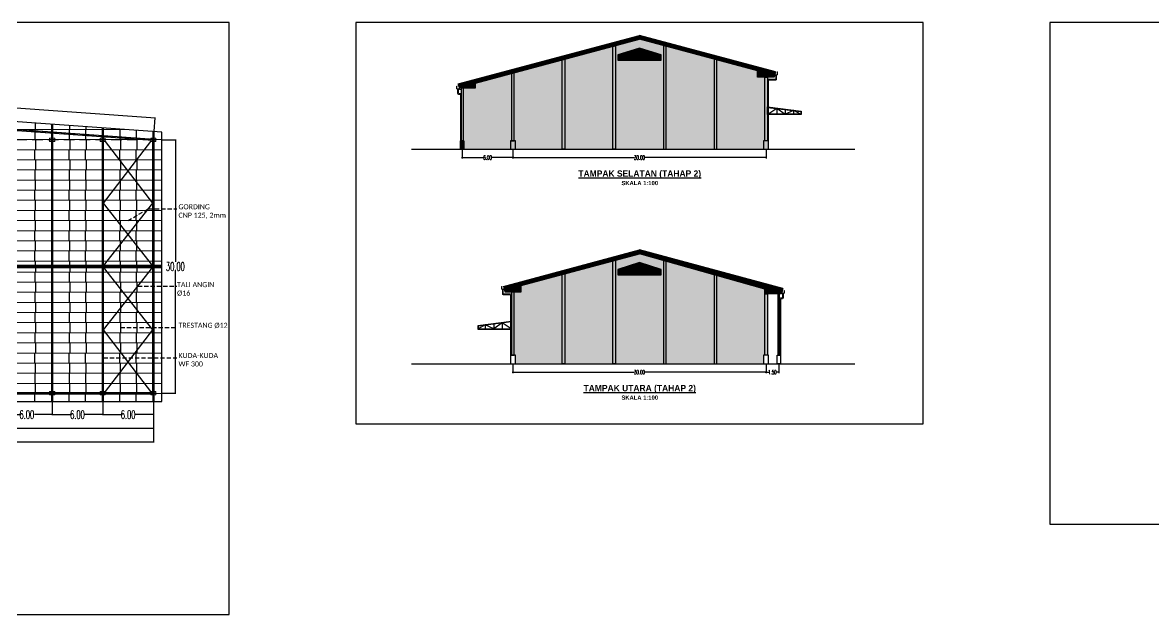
# Model space of a CAD drawing. Header units: millimetres. Extents: x 2175 to 3376, y 1504 to 1740.
# Drawn here: x 2744.5 to 2878.5, y 1505.2 to 1575.3 of the extents above; entities that cross this region are included whole.
import ezdxf

# ---------------------------------------------------------------- set-up
doc = ezdxf.new("R2010")
doc.units = ezdxf.units.MM
doc.linetypes.add('HIDDEN', pattern=[0.375, 0.25, -0.125])
for name, color, linetype in [('Atap', 3, 'Continuous'), ('dinding baru', 142, 'Continuous'), ('GR', 7, 'Continuous'), ('HELP', 251, 'Continuous'), ('KOP TEKS', 1, 'Continuous'), ('SUNGAI', 150, 'Continuous'), ('TEXT', 7, 'Continuous'), ('WF 150', 5, 'Continuous')]:
    doc.layers.add(name, color=color, linetype=linetype)
for name, color, linetype, lineweight in [('GRS-TIPIS', 253, 'Continuous', 9), ('HAT', 8, 'Continuous', 9), ('Pondasi', 6, 'Continuous', 9)]:
    doc.layers.add(name, color=color, linetype=linetype, lineweight=lineweight)
doc.styles.add('-DIM2', font='simplex.shx', dxfattribs={"width": 0.55})
doc.styles.get("Standard").update_dxf_attribs({"font": 'arial.ttf'})
doc.dimstyles.new('DENAH KANTOR', dxfattribs={"dimtxt": 1, "dimasz": 0.05, "dimexe": 0.05, "dimexo": 0.05, "dimgap": 0.05, "dimtad": 0, "dimtih": 1, "dimtoh": 1, "dimzin": 0, "dimdsep": 46, "dimtxsty": '-DIM2', "dimblk": 'ARCHTICK', "dimcen": 0.3, "dimdle": 0.05, "dimclrd": 1, "dimclre": 1, "dimclrt": 7, "dimadec": 0, "dimazin": 0, "dimtfac": 1, "dimtix": 1, "dimtofl": 0, "dimtmove": 0, "dimatfit": 3, "dimldrblk": 'ARCHTICK', "dimfxl": 1, "dimtolj": 1, "dimtzin": 0, "dimarcsym": 0})
doc.dimstyles.new('DIMENSI MUSHOLLAH', dxfattribs={"dimtxt": 0.5, "dimasz": 0.1, "dimexe": 0.1, "dimexo": 0.1, "dimgap": 0.05, "dimtad": 0, "dimtih": 1, "dimtoh": 1, "dimzin": 0, "dimdsep": 46, "dimtxsty": '-DIM2', "dimblk": 'ARCHTICK', "dimcen": 0.3, "dimdle": 0.1, "dimclrd": 1, "dimclre": 1, "dimclrt": 2, "dimadec": 0, "dimazin": 0, "dimtfac": 1, "dimtix": 1, "dimtofl": 0, "dimtmove": 0, "dimatfit": 3, "dimldrblk": 'ARCHTICK', "dimfxl": 1, "dimtolj": 1, "dimtzin": 0, "dimarcsym": 0})
pattern_1 = [(90, (-10542.00355, 4215.52205), (-0.09525, 6e-18), [])]

# ---------------------------------------------------------------- blocks, each defined once
blk = doc.blocks.new('WF300')
at = {"layer": 'Pondasi'}
for p, q in [((4219.41, -132.1), (4219.42, -132.1)), ((4219.42, -131.98), (4219.42, -132.1)), ((4219.42, -132.03), (4219.7, -132.03)), ((4219.42, -132.04), (4219.7, -132.04)), ((4219.56, -132.04), (4219.56, -132.03)), ((4219.7, -132.1), (4219.7, -131.98)), ((4219.7, -132.1), (4219.71, -132.1))]:
    blk.add_line(p, q, dxfattribs=at)
blk.add_lwpolyline([(4219.78, -132.19), (4219.78, -131.89), (4219.33, -131.89), (4219.33, -132.19)], close=True, dxfattribs=at)
for points in [[(4219.42, -131.98), (4219.41, -131.98), (4219.41, -132.1)], [(4219.71, -132.1), (4219.71, -131.98), (4219.7, -131.98)]]:
    blk.add_lwpolyline(points, dxfattribs=at)
blk = doc.blocks.new('_ArchTick')
at = {"color": 0, "linetype": 'ByBlock', "const_width": 0.15}
blk.add_lwpolyline([(-0.5, -0.5), (0.5, 0.5)], dxfattribs=at)
blk = doc.blocks.new('*D1007')
at = {"layer": 'Defpoints', "color": 0, "linetype": 'Continuous', "transparency": 16777216}
for p in [(2717.99, 1528.81), (2759.99, 1528.81), (2759.99, 1527.21)]:
    blk.add_point(p, dxfattribs=at)
at = {"layer": 'GR', "color": 1, "linetype": 'Continuous', "lineweight": -2, "transparency": 16777216}
for p, q in [((2717.99, 1528.76), (2717.99, 1527.16)), ((2759.99, 1528.76), (2759.99, 1527.16)), ((2717.94, 1527.21), (2737.84, 1527.21)), ((2760.04, 1527.21), (2740.14, 1527.21))]:
    blk.add_line(p, q, dxfattribs=at)
at = {"layer": 'GR', "color": 1, "linetype": 'Continuous', "lineweight": -2, "transparency": 16777216, "xscale": 0.05, "yscale": 0.05, "zscale": 0.05, "rotation": 180}
blk.add_blockref('_ArchTick', (2717.99, 1527.21), dxfattribs=at)
at = {"layer": 'GR', "color": 1, "linetype": 'Continuous', "lineweight": -2, "transparency": 16777216, "xscale": 0.05, "yscale": 0.05, "zscale": 0.05}
blk.add_blockref('_ArchTick', (2759.99, 1527.21), dxfattribs=at)
at = {"layer": 'GR', "color": 7, "linetype": 'Continuous', "transparency": 16777216, "insert": (2738.99, 1527.21), "char_height": 1, "attachment_point": 5, "style": '-DIM2'}
blk.add_mtext('\\A1;42.00', dxfattribs=at)
blk = doc.blocks.new('*D1008')
at = {"layer": 'Defpoints', "color": 0, "linetype": 'Continuous', "transparency": 16777216}
for p in [(2760.99, 1561.41), (2760.99, 1531.41), (2762.59, 1531.41)]:
    blk.add_point(p, dxfattribs=at)
at = {"layer": 'GR', "color": 1, "linetype": 'Continuous', "lineweight": -2, "transparency": 16777216}
for p, q in [((2761.04, 1561.41), (2762.64, 1561.41)), ((2762.59, 1561.46), (2762.59, 1546.96)), ((2762.59, 1531.36), (2762.59, 1545.86)), ((2761.04, 1531.41), (2762.64, 1531.41))]:
    blk.add_line(p, q, dxfattribs=at)
at = {"layer": 'GR', "color": 1, "linetype": 'Continuous', "lineweight": -2, "transparency": 16777216, "xscale": 0.05, "yscale": 0.05, "zscale": 0.05}
for p, rotation in [((2762.59, 1561.41), 90), ((2762.59, 1531.41), 270)]:
    blk.add_blockref('_ArchTick', p, dxfattribs=dict(at, rotation=rotation))
at = {"layer": 'GR', "color": 7, "linetype": 'Continuous', "transparency": 16777216, "insert": (2762.59, 1546.41), "char_height": 1, "attachment_point": 5, "style": '-DIM2'}
blk.add_mtext('\\A1;30.00', dxfattribs=at)
blk = doc.blocks.new('*D1009')
at = {"layer": 'Defpoints', "color": 0, "linetype": 'Continuous', "transparency": 16777216}
for p in [(2676.06, 1568.41), (2760.18, 1564), (2760.06, 1562.41)]:
    blk.add_point(p, dxfattribs=at)
at = {"layer": 'GR', "color": 1, "linetype": 'Continuous', "lineweight": -2, "transparency": 16777216}
for p, q in [((2676.07, 1568.46), (2676.18, 1570.05)), ((2676.13, 1570.01), (2717.15, 1567.08)), ((2760.23, 1564), (2719.21, 1566.93)), ((2760.07, 1562.46), (2760.18, 1564.05))]:
    blk.add_line(p, q, dxfattribs=at)
at = {"layer": 'GR', "color": 1, "linetype": 'Continuous', "lineweight": -2, "transparency": 16777216, "xscale": 0.05, "yscale": 0.05, "zscale": 0.05}
for p, rotation in [((2676.18, 1570), 175.914383220025), ((2760.18, 1564), 355.914383220025)]:
    blk.add_blockref('_ArchTick', p, dxfattribs=dict(at, rotation=rotation))
at = {"layer": 'GR', "color": 7, "linetype": 'Continuous', "transparency": 16777216, "insert": (2718.18, 1567), "char_height": 1, "attachment_point": 5, "style": '-DIM2'}
blk.add_mtext('\\A1;84.21', dxfattribs=at)
blk = doc.blocks.new('*D1010')
at = {"layer": 'Defpoints', "color": 0, "linetype": 'Continuous', "transparency": 16777216}
for p in [(2675.99, 1527.21), (2759.99, 1527.21), (2759.99, 1525.61)]:
    blk.add_point(p, dxfattribs=at)
at = {"layer": 'GR', "color": 1, "linetype": 'Continuous', "lineweight": -2, "transparency": 16777216}
for p, q in [((2675.99, 1527.16), (2675.99, 1525.56)), ((2759.99, 1527.16), (2759.99, 1525.56)), ((2675.94, 1525.61), (2716.84, 1525.61)), ((2760.04, 1525.61), (2719.14, 1525.61))]:
    blk.add_line(p, q, dxfattribs=at)
at = {"layer": 'GR', "color": 1, "linetype": 'Continuous', "lineweight": -2, "transparency": 16777216, "xscale": 0.05, "yscale": 0.05, "zscale": 0.05, "rotation": 180}
blk.add_blockref('_ArchTick', (2675.99, 1525.61), dxfattribs=at)
at = {"layer": 'GR', "color": 1, "linetype": 'Continuous', "lineweight": -2, "transparency": 16777216, "xscale": 0.05, "yscale": 0.05, "zscale": 0.05}
blk.add_blockref('_ArchTick', (2759.99, 1525.61), dxfattribs=at)
at = {"layer": 'GR', "color": 7, "linetype": 'Continuous', "transparency": 16777216, "insert": (2717.99, 1525.61), "char_height": 1, "attachment_point": 5, "style": '-DIM2'}
blk.add_mtext('\\A1;84.00', dxfattribs=at)
blk = doc.blocks.new('*D1019')
at = {"layer": 'Defpoints', "color": 0, "linetype": 'Continuous', "transparency": 16777216}
for p in [(2753.99, 1530.41), (2759.99, 1530.41), (2753.99, 1528.86)]:
    blk.add_point(p, dxfattribs=at)
at = {"layer": 'GR', "color": 1, "linetype": 'Continuous', "lineweight": -2, "transparency": 16777216}
for p, q in [((2753.99, 1530.36), (2753.99, 1528.81)), ((2759.99, 1530.36), (2759.99, 1528.81)), ((2753.94, 1528.86), (2756.11, 1528.86)), ((2760.04, 1528.86), (2757.88, 1528.86))]:
    blk.add_line(p, q, dxfattribs=at)
at = {"layer": 'GR', "color": 1, "linetype": 'Continuous', "lineweight": -2, "transparency": 16777216, "xscale": 0.05, "yscale": 0.05, "zscale": 0.05, "rotation": 180}
blk.add_blockref('_ArchTick', (2753.99, 1528.86), dxfattribs=at)
at = {"layer": 'GR', "color": 1, "linetype": 'Continuous', "lineweight": -2, "transparency": 16777216, "xscale": 0.05, "yscale": 0.05, "zscale": 0.05}
blk.add_blockref('_ArchTick', (2759.99, 1528.86), dxfattribs=at)
at = {"layer": 'GR', "color": 7, "linetype": 'Continuous', "transparency": 16777216, "insert": (2756.99, 1528.86), "char_height": 1, "attachment_point": 5, "style": '-DIM2'}
blk.add_mtext('\\A1;6.00', dxfattribs=at)
blk = doc.blocks.new('*D1020')
at = {"layer": 'Defpoints', "color": 0, "linetype": 'Continuous', "transparency": 16777216}
for p in [(2747.99, 1530.41), (2753.99, 1530.41), (2753.99, 1528.86)]:
    blk.add_point(p, dxfattribs=at)
at = {"layer": 'GR', "color": 1, "linetype": 'Continuous', "lineweight": -2, "transparency": 16777216}
for p, q in [((2747.99, 1530.36), (2747.99, 1528.81)), ((2753.99, 1530.36), (2753.99, 1528.81)), ((2747.94, 1528.86), (2750.11, 1528.86)), ((2754.04, 1528.86), (2751.88, 1528.86))]:
    blk.add_line(p, q, dxfattribs=at)
at = {"layer": 'GR', "color": 1, "linetype": 'Continuous', "lineweight": -2, "transparency": 16777216, "xscale": 0.05, "yscale": 0.05, "zscale": 0.05, "rotation": 180}
blk.add_blockref('_ArchTick', (2747.99, 1528.86), dxfattribs=at)
at = {"layer": 'GR', "color": 1, "linetype": 'Continuous', "lineweight": -2, "transparency": 16777216, "xscale": 0.05, "yscale": 0.05, "zscale": 0.05}
blk.add_blockref('_ArchTick', (2753.99, 1528.86), dxfattribs=at)
at = {"layer": 'GR', "color": 7, "linetype": 'Continuous', "transparency": 16777216, "insert": (2750.99, 1528.86), "char_height": 1, "attachment_point": 5, "style": '-DIM2'}
blk.add_mtext('\\A1;6.00', dxfattribs=at)
blk = doc.blocks.new('*D1022')
at = {"layer": 'Defpoints', "color": 0, "linetype": 'Continuous', "transparency": 16777216}
for p in [(2741.99, 1530.41), (2747.99, 1530.41), (2741.99, 1528.86)]:
    blk.add_point(p, dxfattribs=at)
at = {"layer": 'GR', "color": 1, "linetype": 'Continuous', "lineweight": -2, "transparency": 16777216}
for p, q in [((2741.99, 1530.36), (2741.99, 1528.81)), ((2747.99, 1530.36), (2747.99, 1528.81)), ((2741.94, 1528.86), (2744.11, 1528.86)), ((2748.04, 1528.86), (2745.88, 1528.86))]:
    blk.add_line(p, q, dxfattribs=at)
at = {"layer": 'GR', "color": 1, "linetype": 'Continuous', "lineweight": -2, "transparency": 16777216, "xscale": 0.05, "yscale": 0.05, "zscale": 0.05, "rotation": 180}
blk.add_blockref('_ArchTick', (2741.99, 1528.86), dxfattribs=at)
at = {"layer": 'GR', "color": 1, "linetype": 'Continuous', "lineweight": -2, "transparency": 16777216, "xscale": 0.05, "yscale": 0.05, "zscale": 0.05}
blk.add_blockref('_ArchTick', (2747.99, 1528.86), dxfattribs=at)
at = {"layer": 'GR', "color": 7, "linetype": 'Continuous', "transparency": 16777216, "insert": (2744.99, 1528.86), "char_height": 1, "attachment_point": 5, "style": '-DIM2'}
blk.add_mtext('\\A1;6.00', dxfattribs=at)
blk = doc.blocks.new('*D750')
at = {"layer": 'Defpoints', "color": 0, "transparency": 16777216}
for p in [(2802.58, 1560.32), (2832.58, 1560.32), (2832.58, 1559.32)]:
    blk.add_point(p, dxfattribs=at)
at = {"layer": 'dinding baru', "color": 1, "linetype": 'Continuous', "lineweight": -2, "transparency": 16777216}
for p, q in [((2802.58, 1560.22), (2802.58, 1559.22)), ((2832.58, 1560.22), (2832.58, 1559.22))]:
    blk.add_line(p, q, dxfattribs=at)
at = {"layer": 'dinding baru', "color": 1, "lineweight": -2, "transparency": 16777216}
for p, q in [((2802.48, 1559.32), (2816.98, 1559.32)), ((2832.68, 1559.32), (2818.18, 1559.32))]:
    blk.add_line(p, q, dxfattribs=at)
at = {"layer": 'dinding baru', "color": 1, "lineweight": -2, "transparency": 16777216, "xscale": 0.1, "yscale": 0.1, "zscale": 0.1, "rotation": 180}
blk.add_blockref('_ArchTick', (2802.58, 1559.32), dxfattribs=at)
at = {"layer": 'dinding baru', "color": 1, "lineweight": -2, "transparency": 16777216, "xscale": 0.1, "yscale": 0.1, "zscale": 0.1}
blk.add_blockref('_ArchTick', (2832.58, 1559.32), dxfattribs=at)
at = {"layer": 'dinding baru', "color": 2, "lineweight": 0, "transparency": 16777216, "insert": (2817.58, 1559.32), "char_height": 0.5, "attachment_point": 5, "style": '-DIM2'}
blk.add_mtext('\\A1;30.00', dxfattribs=at)
blk = doc.blocks.new('*D752')
at = {"layer": 'Defpoints', "color": 0, "transparency": 16777216}
for p in [(2796.58, 1560.32), (2802.58, 1560.32), (2796.58, 1559.32)]:
    blk.add_point(p, dxfattribs=at)
at = {"layer": 'dinding baru', "color": 1, "linetype": 'Continuous', "lineweight": -2, "transparency": 16777216}
for p, q in [((2796.58, 1560.22), (2796.58, 1559.22)), ((2802.58, 1560.22), (2802.58, 1559.22))]:
    blk.add_line(p, q, dxfattribs=at)
at = {"layer": 'dinding baru', "color": 1, "lineweight": -2, "transparency": 16777216}
for p, q in [((2796.48, 1559.32), (2799.11, 1559.32)), ((2802.68, 1559.32), (2800.05, 1559.32))]:
    blk.add_line(p, q, dxfattribs=at)
at = {"layer": 'dinding baru', "color": 1, "lineweight": -2, "transparency": 16777216, "xscale": 0.1, "yscale": 0.1, "zscale": 0.1, "rotation": 180}
blk.add_blockref('_ArchTick', (2796.58, 1559.32), dxfattribs=at)
at = {"layer": 'dinding baru', "color": 1, "lineweight": -2, "transparency": 16777216, "xscale": 0.1, "yscale": 0.1, "zscale": 0.1}
blk.add_blockref('_ArchTick', (2802.58, 1559.32), dxfattribs=at)
at = {"layer": 'dinding baru', "color": 2, "lineweight": 0, "transparency": 16777216, "insert": (2799.58, 1559.32), "char_height": 0.5, "attachment_point": 5, "style": '-DIM2'}
blk.add_mtext('\\A1;6.00', dxfattribs=at)
blk = doc.blocks.new('*D753')
at = {"layer": 'Defpoints', "color": 0, "transparency": 16777216}
for p in [(2802.58, 1534.89), (2832.58, 1534.89), (2802.58, 1533.89)]:
    blk.add_point(p, dxfattribs=at)
at = {"layer": 'dinding baru', "color": 1, "linetype": 'Continuous', "lineweight": -2, "transparency": 16777216}
for p, q in [((2802.58, 1534.79), (2802.58, 1533.79)), ((2832.58, 1534.79), (2832.58, 1533.79))]:
    blk.add_line(p, q, dxfattribs=at)
at = {"layer": 'dinding baru', "color": 1, "lineweight": -2, "transparency": 16777216}
for p, q in [((2802.48, 1533.89), (2816.98, 1533.89)), ((2832.68, 1533.89), (2818.18, 1533.89))]:
    blk.add_line(p, q, dxfattribs=at)
at = {"layer": 'dinding baru', "color": 1, "lineweight": -2, "transparency": 16777216, "xscale": 0.1, "yscale": 0.1, "zscale": 0.1, "rotation": 180}
blk.add_blockref('_ArchTick', (2802.58, 1533.89), dxfattribs=at)
at = {"layer": 'dinding baru', "color": 1, "lineweight": -2, "transparency": 16777216, "xscale": 0.1, "yscale": 0.1, "zscale": 0.1}
blk.add_blockref('_ArchTick', (2832.58, 1533.89), dxfattribs=at)
at = {"layer": 'dinding baru', "color": 2, "lineweight": 0, "transparency": 16777216, "insert": (2817.58, 1533.89), "char_height": 0.5, "attachment_point": 5, "style": '-DIM2'}
blk.add_mtext('\\A1;30.00', dxfattribs=at)
blk = doc.blocks.new('*D754')
at = {"layer": 'Defpoints', "color": 0, "transparency": 16777216}
for p in [(2832.58, 1534.89), (2834.08, 1534.89), (2834.08, 1533.89)]:
    blk.add_point(p, dxfattribs=at)
at = {"layer": 'dinding baru', "color": 1, "linetype": 'Continuous', "lineweight": -2, "transparency": 16777216}
for p, q in [((2832.58, 1534.79), (2832.58, 1533.79)), ((2834.08, 1534.79), (2834.08, 1533.79))]:
    blk.add_line(p, q, dxfattribs=at)
at = {"layer": 'dinding baru', "color": 1, "lineweight": -2, "transparency": 16777216}
for p, q in [((2832.48, 1533.89), (2832.89, 1533.89)), ((2834.18, 1533.89), (2833.77, 1533.89))]:
    blk.add_line(p, q, dxfattribs=at)
at = {"layer": 'dinding baru', "color": 1, "lineweight": -2, "transparency": 16777216, "xscale": 0.1, "yscale": 0.1, "zscale": 0.1, "rotation": 180}
blk.add_blockref('_ArchTick', (2832.58, 1533.89), dxfattribs=at)
at = {"layer": 'dinding baru', "color": 1, "lineweight": -2, "transparency": 16777216, "xscale": 0.1, "yscale": 0.1, "zscale": 0.1}
blk.add_blockref('_ArchTick', (2834.08, 1533.89), dxfattribs=at)
at = {"layer": 'dinding baru', "color": 2, "lineweight": 0, "transparency": 16777216, "insert": (2833.33, 1533.89), "char_height": 0.5, "attachment_point": 5, "style": '-DIM2'}
blk.add_mtext('\\A1;1.50', dxfattribs=at)

msp = doc.modelspace()

# ---------------------------------------------------------------- hatches: boundary and pattern name
at = {"layer": 'GR', "true_color": 0x008eb3}
h = msp.add_hatch(color=142, dxfattribs=at)
h.dxf.hatch_style = 1
h.paths.add_polyline_path([(2826.729, 1570.888), (2826.429, 1570.969), (2826.429, 1560.321), (2826.729, 1560.321)])
h.paths.add_polyline_path([(2820.729, 1572.496), (2820.429, 1572.576), (2820.429, 1560.321), (2820.729, 1560.321)])
h.paths.add_polyline_path([(2814.429, 1572.496), (2814.729, 1572.576), (2814.729, 1560.321), (2814.429, 1560.321)])
h.paths.add_polyline_path([(2808.429, 1570.888), (2808.729, 1570.969), (2808.729, 1560.321), (2808.429, 1560.321)])
h.paths.add_polyline_path([(2802.729, 1569.361), (2802.429, 1569.281), (2802.429, 1561.321), (2802.729, 1561.321)])
h.paths.add_polyline_path([(2832.429, 1568.839), (2832.729, 1568.839), (2832.729, 1561.321), (2832.429, 1561.321)])
at = {"layer": 'HELP', "true_color": 0x9096a4}
h = msp.add_hatch(dxfattribs=at)
h.set_pattern_fill('LINE', color=253, scale=0.03, angle=90)
h.set_pattern_definition(pattern_1)
h.paths.add_polyline_path([(2796.079, 1568.045), (2796.193, 1567.588), (2796.195, 1567.61), (2796.203, 1567.578), (2798.14, 1567.578), (2798.14, 1568.131), (2817.579, 1573.34), (2831.579, 1569.589), (2831.579, 1568.839), (2833.523, 1568.839), (2833.686, 1569.49), (2817.579, 1573.806)])
at = {"layer": 'HELP', "true_color": 0xb6b7b4}
h = msp.add_hatch(color=253, dxfattribs=at)
h.dxf.hatch_style = 1
h.paths.add_polyline_path([(2802.429, 1569.281), (2798.14, 1568.131), (2798.14, 1567.578), (2796.679, 1567.578), (2796.679, 1561.321), (2796.779, 1561.321), (2796.779, 1560.321), (2802.279, 1560.321), (2802.279, 1561.321), (2802.429, 1561.321)])
h.paths.add_polyline_path([(2808.429, 1570.888), (2802.729, 1569.361), (2802.729, 1561.321), (2802.879, 1561.321), (2802.879, 1560.321), (2808.429, 1560.321)])
h.paths.add_polyline_path([(2814.429, 1572.496), (2808.729, 1570.969), (2808.729, 1560.321), (2814.429, 1560.321)])
h.paths.add_polyline_path([(2820.429, 1572.576), (2817.579, 1573.34), (2814.729, 1572.576), (2814.729, 1560.321), (2820.429, 1560.321)])
h.paths.add_polyline_path([(2815.029, 1570.86), (2815.029, 1571.501), (2817.579, 1572.305), (2820.129, 1571.501), (2820.129, 1570.86)], flags=16)
h.paths.add_polyline_path([(2815.079, 1570.91), (2815.079, 1571.464), (2817.579, 1572.252), (2820.079, 1571.464), (2820.079, 1570.91)], flags=0)
h.paths.add_polyline_path([(2826.429, 1570.969), (2820.729, 1572.496), (2820.729, 1560.321), (2826.429, 1560.321)])
h.paths.add_polyline_path([(2832.429, 1568.839), (2831.579, 1568.839), (2831.579, 1569.589), (2826.729, 1570.888), (2826.729, 1560.321), (2832.279, 1560.321), (2832.279, 1561.321), (2832.429, 1561.321)])
at = {"layer": 'HELP', "true_color": 0x67696c}
h = msp.add_hatch(dxfattribs=at)
h.set_pattern_fill('NET3', color=251, scale=0.05)
h.set_pattern_definition([(0, (-9760.5394, 2181.555), (0, 0.15875), []), (60, (-9760.5394, 2181.555), (-0.1374815329, 0.079375), []), (120, (-9760.5394, 2181.555), (-0.1374815329, -0.079375), [])])
h.paths.add_polyline_path([(2817.579, 1572.252), (2815.079, 1571.464), (2815.079, 1570.91), (2820.079, 1570.91), (2820.079, 1571.464)])
at = {"layer": 'HELP', "lineweight": 0, "true_color": 0x67696c}
h = msp.add_hatch(color=251, dxfattribs=at)
h.dxf.hatch_style = 1
h.paths.add_polyline_path([(2796.479, 1567.578), (2796.679, 1567.578), (2796.679, 1561.321), (2796.479, 1561.321)])
at = {"layer": 'HELP', "lineweight": 0, "true_color": 0x0074be}
h = msp.add_hatch(color=152, dxfattribs=at)
h.dxf.hatch_style = 1
h.paths.add_polyline_path([(2796.379, 1561.321), (2796.779, 1561.321), (2796.779, 1560.321), (2796.379, 1560.321)])
at = {"layer": 'HELP', "true_color": 0x0054ac}
h = msp.add_hatch(color=154, dxfattribs=at)
h.dxf.hatch_style = 1
h.paths.add_polyline_path([(2832.879, 1561.321), (2832.279, 1561.321), (2832.279, 1560.321), (2832.879, 1560.321)])
h.paths.add_polyline_path([(2802.879, 1561.321), (2802.279, 1561.321), (2802.279, 1560.321), (2802.879, 1560.321)])
at = {"layer": 'HELP', "true_color": 0x9096a4}
h = msp.add_hatch(dxfattribs=at)
h.set_pattern_fill('LINE', color=253, scale=0.03, angle=90)
h.set_pattern_definition(pattern_1)
h.paths.add_polyline_path([(2801.471, 1544.062), (2801.634, 1543.41), (2803.579, 1543.41), (2803.579, 1544.16), (2817.579, 1547.912), (2826.429, 1545.418), (2826.729, 1545.337), (2826.729, 1545.333), (2832.429, 1543.727), (2832.429, 1543.174), (2834.407, 1543.174), (2834.569, 1543.825), (2817.579, 1548.378)])
at = {"layer": 'HELP', "true_color": 0xb6b7b4}
h = msp.add_hatch(color=253, dxfattribs=at)
h.dxf.hatch_style = 1
h.paths.add_polyline_path([(2808.429, 1545.46), (2803.579, 1544.16), (2803.579, 1543.41), (2802.729, 1543.41), (2802.729, 1535.893), (2802.879, 1535.893), (2802.879, 1534.893), (2808.429, 1534.893)])
h.paths.add_polyline_path([(2814.429, 1547.068), (2808.729, 1545.54), (2808.729, 1534.893), (2814.429, 1534.893)])
h.paths.add_polyline_path([(2814.729, 1534.893), (2820.429, 1534.893), (2820.429, 1547.109), (2817.579, 1547.912), (2814.729, 1547.148)])
h.paths.add_polyline_path([(2815.029, 1545.431), (2815.029, 1546.073), (2817.579, 1546.877), (2820.129, 1546.073), (2820.129, 1545.431)], flags=16)
h.paths.add_polyline_path([(2815.079, 1545.481), (2815.079, 1546.036), (2817.579, 1546.824), (2820.079, 1546.036), (2820.079, 1545.481)], flags=0)
h.paths.add_polyline_path([(2820.729, 1534.893), (2826.429, 1534.893), (2826.429, 1545.418), (2820.729, 1547.024)])
h.paths.add_polyline_path([(2826.729, 1534.893), (2832.279, 1534.893), (2832.279, 1535.893), (2832.429, 1535.893), (2832.429, 1543.174), (2832.429, 1543.727), (2826.729, 1545.333)])
at = {"layer": 'HELP', "lineweight": 0, "true_color": 0x0074be}
h = msp.add_hatch(color=152, dxfattribs=at)
h.dxf.hatch_style = 1
h.paths.add_polyline_path([(2834.179, 1543.174), (2833.979, 1543.174), (2833.979, 1535.893), (2834.179, 1535.893)])
h.paths.add_polyline_path([(2832.429, 1543.174), (2832.729, 1543.174), (2832.729, 1535.893), (2832.429, 1535.893)])
h.paths.add_polyline_path([(2826.729, 1545.337), (2826.429, 1545.418), (2826.429, 1534.893), (2826.729, 1534.893)])
h.paths.add_polyline_path([(2820.729, 1547.024), (2820.429, 1547.109), (2820.429, 1534.893), (2820.729, 1534.893)])
h.paths.add_polyline_path([(2814.429, 1547.068), (2814.729, 1547.148), (2814.729, 1534.893), (2814.429, 1534.893)])
h.paths.add_polyline_path([(2808.429, 1545.46), (2808.729, 1545.54), (2808.729, 1534.893), (2808.429, 1534.893)])
h.paths.add_polyline_path([(2802.729, 1543.41), (2802.429, 1543.41), (2802.429, 1535.893), (2802.729, 1535.893)])
at = {"layer": 'HELP', "true_color": 0x67696c}
h = msp.add_hatch(dxfattribs=at)
h.set_pattern_fill('NET3', color=251, scale=0.05)
h.set_pattern_definition([(0, (-9760.5394, 2156.12667), (0, 0.15875), []), (60, (-9760.5394, 2156.12667), (-0.1374815329, 0.079375), []), (120, (-9760.5394, 2156.12667), (-0.1374815329, -0.079375), [])])
h.paths.add_polyline_path([(2817.579, 1546.824), (2815.079, 1546.036), (2815.079, 1545.481), (2820.079, 1545.481), (2820.079, 1546.036)])

# ---------------------------------------------------------------- linework, layer by layer
at = {"lineweight": 18}
for p, q in [((2833.643, 1569.294), (2833.66, 1569.147)), ((2833.66, 1569.147), (2833.716, 1569.147)), ((2833.716, 1569.147), (2833.929, 1569.147)), ((2833.716, 1569.147), (2833.716, 1568.598)), ((2833.828, 1569.147), (2833.828, 1568.598)), ((2833.885, 1569.147), (2833.885, 1569.484)), ((2833.885, 1569.484), (2833.918, 1569.484)), ((2833.885, 1569.484), (2833.929, 1569.418)), ((2833.918, 1569.484), (2833.918, 1569.435)), ((2833.929, 1569.147), (2833.929, 1569.418)), ((2795.954, 1567.8), (2795.909, 1567.734)), ((2795.909, 1567.463), (2795.909, 1567.734)), ((2795.954, 1567.8), (2795.92, 1567.8)), ((2795.92, 1567.8), (2795.92, 1567.751)), ((2795.954, 1567.463), (2795.954, 1567.8)), ((2796.195, 1567.61), (2796.178, 1567.463)), ((2832.841, 1568.407), (2832.729, 1568.407)), ((2832.841, 1568.374), (2832.729, 1568.374)), ((2833.716, 1568.598), (2832.841, 1568.598)), ((2833.716, 1568.486), (2832.841, 1568.486)), ((2833.468, 1568.486), (2833.468, 1568.598)), ((2833.501, 1568.486), (2833.501, 1568.598)), ((2833.604, 1568.598), (2833.604, 1568.486)), ((2833.638, 1568.598), (2833.638, 1568.486)), ((2833.716, 1568.711), (2833.828, 1568.711)), ((2833.716, 1568.677), (2833.828, 1568.677)), ((2796.122, 1567.463), (2795.909, 1567.463)), ((2796.01, 1567.463), (2796.01, 1566.914)), ((2796.122, 1567.027), (2796.01, 1567.027)), ((2796.122, 1566.993), (2796.01, 1566.993)), ((2796.178, 1567.463), (2796.122, 1567.463)), ((2796.122, 1567.463), (2796.122, 1566.914)), ((2796.122, 1566.914), (2796.371, 1566.914)), ((2796.122, 1566.802), (2796.371, 1566.802)), ((2796.201, 1566.914), (2796.201, 1566.802)), ((2796.234, 1566.914), (2796.234, 1566.802)), ((2796.366, 1566.723), (2796.479, 1566.723)), ((2796.366, 1566.69), (2796.479, 1566.69)), ((2801.273, 1544.055), (2801.228, 1543.99)), ((2801.228, 1543.718), (2801.228, 1543.99)), ((2801.441, 1543.718), (2801.228, 1543.718)), ((2801.273, 1544.055), (2801.239, 1544.055)), ((2801.239, 1544.055), (2801.239, 1544.006)), ((2801.273, 1543.718), (2801.273, 1544.055)), ((2801.329, 1543.718), (2801.329, 1543.17)), ((2801.497, 1543.718), (2801.441, 1543.718)), ((2801.441, 1543.718), (2801.441, 1543.17)), ((2801.514, 1543.866), (2801.497, 1543.718)), ((2834.703, 1543.24), (2834.703, 1543.577)), ((2834.703, 1543.577), (2834.737, 1543.577)), ((2834.703, 1543.577), (2834.748, 1543.512)), ((2834.737, 1543.577), (2834.737, 1543.528)), ((2834.748, 1543.24), (2834.748, 1543.512)), ((2801.441, 1543.282), (2801.329, 1543.282)), ((2801.441, 1543.249), (2801.329, 1543.249)), ((2801.441, 1543.17), (2802.316, 1543.17)), ((2801.441, 1543.058), (2802.316, 1543.058)), ((2801.52, 1543.17), (2801.52, 1543.058)), ((2801.553, 1543.17), (2801.553, 1543.058)), ((2801.656, 1543.058), (2801.656, 1543.17)), ((2801.689, 1543.058), (2801.689, 1543.17)), ((2802.316, 1542.979), (2802.429, 1542.979)), ((2802.316, 1542.945), (2802.429, 1542.945)), ((2834.291, 1542.501), (2834.179, 1542.501)), ((2834.291, 1542.467), (2834.179, 1542.467)), ((2834.535, 1542.692), (2834.286, 1542.692)), ((2834.535, 1542.579), (2834.286, 1542.579)), ((2834.423, 1542.692), (2834.423, 1542.579)), ((2834.456, 1542.692), (2834.456, 1542.579)), ((2834.462, 1543.393), (2834.479, 1543.24)), ((2834.479, 1543.24), (2834.535, 1543.24)), ((2834.535, 1543.24), (2834.748, 1543.24)), ((2834.535, 1543.24), (2834.535, 1542.692)), ((2834.535, 1542.804), (2834.647, 1542.804)), ((2834.535, 1542.77), (2834.647, 1542.77)), ((2834.647, 1543.24), (2834.647, 1542.692))]:
    msp.add_line(p, q, dxfattribs=at)
for p, q in [((2832.729, 1568.486), (2832.729, 1561.321)), ((2832.841, 1568.486), (2832.841, 1561.321)), ((2796.366, 1566.802), (2796.366, 1560.321)), ((2802.316, 1543.058), (2802.316, 1535.893)), ((2802.429, 1543.058), (2802.429, 1535.893)), ((2834.291, 1542.579), (2834.291, 1534.893))]:
    msp.add_line(p, q)
at = {"ltscale": 8}
for p, q in [((2833.846, 1565.178), (2833.846, 1564.421)), ((2834.846, 1565.056), (2834.846, 1564.421)), ((2835.846, 1564.931), (2835.846, 1564.421)), ((2799.311, 1539.503), (2799.311, 1538.993)), ((2800.311, 1539.628), (2800.311, 1538.993)), ((2801.311, 1539.75), (2801.311, 1538.993))]:
    msp.add_line(p, q, dxfattribs=at)
at = {"color": 1}
for p, q in [((2745.927, 1562.659), (2745.927, 1561.459)), ((2746.027, 1562.659), (2746.027, 1563.409)), ((2747.993, 1563.269), (2747.993, 1530.409)), ((2749.993, 1562.659), (2749.993, 1561.459)), ((2750.093, 1562.659), (2750.093, 1563.119)), ((2751.927, 1562.659), (2751.927, 1561.459)), ((2752.027, 1562.659), (2752.027, 1562.981)), ((2753.993, 1562.84), (2753.993, 1530.409)), ((2755.993, 1562.659), (2755.993, 1561.459)), ((2756.093, 1562.659), (2756.093, 1562.69)), ((2757.927, 1562.559), (2757.927, 1561.459)), ((2759.993, 1562.411), (2759.993, 1530.409)), ((2746.027, 1561.459), (2746.027, 1560.259)), ((2750.093, 1561.459), (2750.093, 1560.259)), ((2752.027, 1561.459), (2752.027, 1560.259)), ((2756.093, 1561.459), (2756.093, 1560.259)), ((2758.027, 1561.459), (2758.027, 1560.259)), ((2745.927, 1559.059), (2745.927, 1560.259)), ((2749.993, 1559.059), (2749.993, 1560.259)), ((2751.927, 1559.059), (2751.927, 1560.259)), ((2755.993, 1559.059), (2755.993, 1560.259)), ((2757.927, 1559.059), (2757.927, 1560.259)), ((2746.027, 1559.059), (2746.027, 1557.859)), ((2750.093, 1559.059), (2750.093, 1557.859)), ((2752.027, 1559.059), (2752.027, 1557.859)), ((2756.093, 1559.059), (2756.093, 1557.859)), ((2758.027, 1559.059), (2758.027, 1557.859)), ((2745.927, 1557.859), (2745.927, 1556.659)), ((2749.993, 1557.859), (2749.993, 1556.659)), ((2751.927, 1557.859), (2751.927, 1556.659)), ((2755.993, 1557.859), (2755.993, 1556.659)), ((2757.927, 1557.859), (2757.927, 1556.659)), ((2746.027, 1555.459), (2746.027, 1556.659)), ((2750.093, 1555.459), (2750.093, 1556.659)), ((2752.027, 1555.459), (2752.027, 1556.659)), ((2756.093, 1555.459), (2756.093, 1556.659)), ((2758.027, 1555.459), (2758.027, 1556.659)), ((2745.927, 1554.259), (2745.927, 1555.459)), ((2746.027, 1553.059), (2746.027, 1554.259)), ((2749.993, 1554.259), (2749.993, 1555.459)), ((2750.093, 1553.059), (2750.093, 1554.259)), ((2751.927, 1554.259), (2751.927, 1555.459)), ((2752.027, 1553.059), (2752.027, 1554.259)), ((2755.993, 1554.259), (2755.993, 1555.459)), ((2756.093, 1553.059), (2756.093, 1554.259)), ((2757.927, 1554.259), (2757.927, 1555.459)), ((2758.027, 1553.059), (2758.027, 1554.259)), ((2745.927, 1551.859), (2745.927, 1553.059)), ((2749.993, 1551.859), (2749.993, 1553.059)), ((2751.927, 1551.859), (2751.927, 1553.059)), ((2755.993, 1551.859), (2755.993, 1553.059)), ((2757.927, 1551.859), (2757.927, 1553.059)), ((2746.027, 1550.659), (2746.027, 1551.859)), ((2750.093, 1550.659), (2750.093, 1551.859)), ((2752.027, 1550.659), (2752.027, 1551.859)), ((2756.093, 1550.659), (2756.093, 1551.859)), ((2758.027, 1550.659), (2758.027, 1551.859)), ((2745.927, 1549.459), (2745.927, 1550.659)), ((2749.993, 1549.459), (2749.993, 1550.659)), ((2751.927, 1549.459), (2751.927, 1550.659)), ((2755.993, 1549.459), (2755.993, 1550.659)), ((2757.927, 1549.459), (2757.927, 1550.659)), ((2746.027, 1548.259), (2746.027, 1549.459)), ((2750.093, 1548.259), (2750.093, 1549.459)), ((2752.027, 1548.259), (2752.027, 1549.459)), ((2756.093, 1548.259), (2756.093, 1549.459)), ((2758.027, 1548.259), (2758.027, 1549.459)), ((2745.927, 1547.059), (2745.927, 1548.259)), ((2749.993, 1547.059), (2749.993, 1548.259)), ((2751.927, 1547.059), (2751.927, 1548.259)), ((2755.993, 1547.059), (2755.993, 1548.259)), ((2757.927, 1547.059), (2757.927, 1548.259)), ((2674.993, 1546.409), (2760.993, 1546.409)), ((2746.027, 1546.409), (2746.027, 1547.059)), ((2746.027, 1546.409), (2746.027, 1545.759)), ((2750.093, 1546.409), (2750.093, 1547.059)), ((2750.093, 1546.409), (2750.093, 1545.759)), ((2752.027, 1546.409), (2752.027, 1547.059)), ((2752.027, 1546.409), (2752.027, 1545.759)), ((2756.093, 1546.409), (2756.093, 1547.059)), ((2756.093, 1546.409), (2756.093, 1545.759)), ((2758.027, 1546.409), (2758.027, 1547.059)), ((2758.027, 1546.409), (2758.027, 1545.759)), ((2745.927, 1545.759), (2745.927, 1544.559)), ((2749.993, 1545.759), (2749.993, 1544.559)), ((2751.927, 1545.759), (2751.927, 1544.559)), ((2755.993, 1545.759), (2755.993, 1544.559)), ((2757.927, 1545.759), (2757.927, 1544.559)), ((2746.027, 1544.559), (2746.027, 1543.359)), ((2750.093, 1544.559), (2750.093, 1543.359)), ((2752.027, 1544.559), (2752.027, 1543.359)), ((2756.093, 1544.559), (2756.093, 1543.359)), ((2758.027, 1544.559), (2758.027, 1543.359)), ((2745.927, 1543.359), (2745.927, 1542.159)), ((2746.027, 1542.159), (2746.027, 1540.959)), ((2749.993, 1543.359), (2749.993, 1542.159)), ((2750.093, 1542.159), (2750.093, 1540.959)), ((2751.927, 1543.359), (2751.927, 1542.159)), ((2752.027, 1542.159), (2752.027, 1540.959)), ((2755.993, 1543.359), (2755.993, 1542.159)), ((2756.093, 1542.159), (2756.093, 1540.959)), ((2757.927, 1543.359), (2757.927, 1542.159)), ((2758.027, 1542.159), (2758.027, 1540.959)), ((2745.927, 1540.959), (2745.927, 1539.759)), ((2749.993, 1540.959), (2749.993, 1539.759)), ((2751.927, 1540.959), (2751.927, 1539.759)), ((2755.993, 1540.959), (2755.993, 1539.759)), ((2757.927, 1540.959), (2757.927, 1539.759)), ((2746.027, 1539.759), (2746.027, 1538.559)), ((2750.093, 1539.759), (2750.093, 1538.559)), ((2752.027, 1539.759), (2752.027, 1538.559)), ((2756.093, 1539.759), (2756.093, 1538.559)), ((2758.027, 1539.759), (2758.027, 1538.559)), ((2745.927, 1538.559), (2745.927, 1537.359)), ((2749.993, 1538.559), (2749.993, 1537.359)), ((2751.927, 1538.559), (2751.927, 1537.359)), ((2755.993, 1538.559), (2755.993, 1537.359)), ((2757.927, 1538.559), (2757.927, 1537.359)), ((2746.027, 1537.359), (2746.027, 1536.159)), ((2750.093, 1537.359), (2750.093, 1536.159)), ((2752.027, 1537.359), (2752.027, 1536.159)), ((2756.093, 1537.359), (2756.093, 1536.159)), ((2758.027, 1537.359), (2758.027, 1536.159)), ((2745.927, 1534.959), (2745.927, 1536.159)), ((2749.993, 1534.959), (2749.993, 1536.159)), ((2751.927, 1534.959), (2751.927, 1536.159)), ((2755.993, 1534.959), (2755.993, 1536.159)), ((2757.927, 1534.959), (2757.927, 1536.159)), ((2746.027, 1533.759), (2746.027, 1534.959)), ((2750.093, 1533.759), (2750.093, 1534.959)), ((2752.027, 1533.759), (2752.027, 1534.959)), ((2756.093, 1533.759), (2756.093, 1534.959)), ((2758.027, 1533.759), (2758.027, 1534.959)), ((2745.927, 1533.759), (2745.927, 1532.559)), ((2749.993, 1533.759), (2749.993, 1532.559)), ((2751.927, 1533.759), (2751.927, 1532.559)), ((2755.993, 1533.759), (2755.993, 1532.559)), ((2757.927, 1533.759), (2757.927, 1532.559)), ((2745.927, 1530.409), (2745.927, 1531.409)), ((2746.027, 1531.409), (2746.027, 1532.559)), ((2749.993, 1530.409), (2749.993, 1531.409)), ((2750.093, 1531.409), (2750.093, 1532.559)), ((2751.927, 1530.409), (2751.927, 1531.409)), ((2752.027, 1531.409), (2752.027, 1532.559)), ((2755.993, 1530.409), (2755.993, 1531.409)), ((2756.093, 1531.409), (2756.093, 1532.559)), ((2757.927, 1530.409), (2757.927, 1531.409)), ((2758.027, 1531.409), (2758.027, 1532.559))]:
    msp.add_line(p, q, dxfattribs=at)
at = {"linetype": 'HIDDEN', "ltscale": 2}
for p, q in [((2758.159, 1544.101), (2762.751, 1544.101)), ((2756.093, 1539.188), (2762.751, 1539.188)), ((2754.068, 1535.608), (2762.751, 1535.608))]:
    msp.add_line(p, q, dxfattribs=at)
at = {"ltscale": 8}
for points in [[(2832.729, 1565.321), (2836.729, 1564.821), (2836.729, 1564.421), (2832.729, 1564.421), (2832.729, 1565.321)], [(2832.779, 1564.471), (2833.846, 1565.178), (2834.846, 1564.471), (2835.846, 1564.931), (2836.679, 1564.471)], [(2802.429, 1539.893), (2798.429, 1539.393), (2798.429, 1538.993), (2802.429, 1538.993), (2802.429, 1539.893)], [(2802.379, 1539.043), (2801.311, 1539.75), (2800.311, 1539.043), (2799.311, 1539.503), (2798.479, 1539.043)]]:
    msp.add_lwpolyline(points, dxfattribs=at)
for points in [[(2832.779, 1565.268), (2836.679, 1564.774), (2836.679, 1564.471), (2832.779, 1564.471)], [(2802.379, 1539.839), (2798.479, 1539.346), (2798.479, 1539.043), (2802.379, 1539.043)]]:
    msp.add_lwpolyline(points, close=True, dxfattribs=at)
at = {"linetype": 'HIDDEN', "ltscale": 2}
msp.add_lwpolyline([(2756.977, 1551.859), (2759.41, 1553.264), (2762.751, 1553.264)], dxfattribs=at)
at = {"lineweight": 18}
for centre, start, end in [((2832.841, 1568.486), 90, 180), ((2833.716, 1568.598), 270, 0), ((2796.122, 1566.914), 180, 270), ((2796.366, 1566.802), 0, 90), ((2801.441, 1543.17), 180, 270), ((2802.316, 1543.058), 0, 90), ((2834.291, 1542.579), 90, 180), ((2834.535, 1542.692), 270, 0)]:
    msp.add_arc(centre, 0.112, start, end, dxfattribs=at)
at = {"layer": 'Atap'}
msp.add_lwpolyline([(2674.993, 1568.483), (2674.993, 1530.409), (2760.993, 1530.409), (2760.993, 1562.34)], close=True, dxfattribs=at)
for points in [[(2754.293, 1531.609), (2759.918, 1538.909), (2754.068, 1546.334), (2754.068, 1546.484), (2759.918, 1553.909), (2754.293, 1561.209)], [(2759.693, 1531.609), (2754.068, 1538.909), (2759.918, 1546.334), (2759.918, 1546.484), (2754.068, 1553.909), (2759.693, 1561.209)]]:
    msp.add_lwpolyline(points, dxfattribs=at)
at = {"layer": 'GR'}
for p, q in [((2796.079, 1568.045), (2817.579, 1573.806)), ((2833.686, 1569.49), (2817.579, 1573.806)), ((2790.579, 1560.321), (2843.079, 1560.321)), ((2801.471, 1544.062), (2817.579, 1548.378)), ((2834.569, 1543.825), (2817.579, 1548.378)), ((2801.514, 1543.866), (2801.579, 1543.625)), ((2790.579, 1534.893), (2843.079, 1534.893))]:
    msp.add_line(p, q, dxfattribs=at)
at = {"layer": 'GR', "color": 0, "lineweight": 0}
for p, q in [((2747.918, 1563.274), (2747.918, 1530.409)), ((2748.068, 1563.263), (2748.068, 1530.409)), ((2753.918, 1562.845), (2753.918, 1530.409)), ((2754.068, 1562.835), (2754.068, 1530.409)), ((2759.918, 1562.417), (2759.918, 1530.409)), ((2760.068, 1562.406), (2760.068, 1530.409))]:
    msp.add_line(p, q, dxfattribs=at)
at = {"layer": 'GR', "lineweight": 50}
for p, q in [((2674.993, 1546.484), (2760.993, 1546.484)), ((2674.993, 1546.334), (2760.993, 1546.334))]:
    msp.add_line(p, q, dxfattribs=at)
at = {"layer": 'GR'}
for points in [[(2796.079, 1568.045), (2796.195, 1567.578), (2798.14, 1567.578), (2798.14, 1568.131), (2817.579, 1573.34)], [(2833.686, 1569.49), (2833.523, 1568.839), (2831.579, 1568.839), (2831.579, 1569.589), (2817.579, 1573.34)], [(2817.579, 1572.305), (2815.029, 1571.501), (2815.029, 1570.86), (2820.129, 1570.86), (2820.129, 1571.501), (2817.579, 1572.305)], [(2801.471, 1544.062), (2801.634, 1543.41), (2803.579, 1543.41), (2803.579, 1544.16), (2817.579, 1547.912)], [(2834.569, 1543.825), (2834.407, 1543.174), (2832.429, 1543.174), (2832.429, 1543.727), (2817.579, 1547.912)], [(2817.579, 1546.877), (2815.029, 1546.073), (2815.029, 1545.431), (2820.129, 1545.431), (2820.129, 1546.073), (2817.579, 1546.877)]]:
    msp.add_lwpolyline(points, dxfattribs=at)
for points in [[(2817.579, 1572.252), (2815.079, 1571.464), (2815.079, 1570.91), (2820.079, 1570.91), (2820.079, 1571.464)], [(2817.579, 1546.824), (2815.079, 1546.036), (2815.079, 1545.481), (2820.079, 1545.481), (2820.079, 1546.036)]]:
    msp.add_lwpolyline(points, close=True, dxfattribs=at)
at = {"layer": 'GR', "color": 144, "true_color": 0x00629d}
for points in [[(2675.918, 1567.489), (2675.918, 1531.334), (2760.068, 1531.334), (2760.068, 1561.479)], [(2676.068, 1567.328), (2676.068, 1531.484), (2759.918, 1531.484), (2759.918, 1561.339)]]:
    msp.add_lwpolyline(points, close=True, dxfattribs=at)
at = {"layer": 'GR', "color": 252, "linetype": 'HIDDEN', "lineweight": 0, "ltscale": 5, "true_color": 0x929696}
msp.add_lwpolyline([(2759.993, 1561.409), (2717.993, 1561.409), (2717.993, 1531.409), (2759.993, 1531.409)], close=True, dxfattribs=at)
at = {"layer": 'GRS-TIPIS', "linetype": 'HIDDEN', "ltscale": 2}
msp.add_lwpolyline([(2675.993, 1567.409), (2675.993, 1531.409), (2759.993, 1531.409), (2759.993, 1561.409)], close=True, dxfattribs=at)
at = {"layer": 'HAT'}
for p, q in [((2674.993, 1562.659), (2756.529, 1562.659)), ((2674.993, 1561.459), (2760.993, 1561.459)), ((2674.993, 1560.259), (2760.993, 1560.259)), ((2674.993, 1559.059), (2760.993, 1559.059)), ((2674.993, 1557.859), (2760.993, 1557.859)), ((2674.993, 1556.659), (2760.993, 1556.659)), ((2674.993, 1555.459), (2760.993, 1555.459)), ((2674.993, 1554.259), (2760.993, 1554.259)), ((2674.993, 1553.059), (2760.993, 1553.059)), ((2674.993, 1551.859), (2760.993, 1551.859)), ((2674.993, 1550.659), (2760.993, 1550.659)), ((2674.993, 1549.459), (2760.993, 1549.459)), ((2674.993, 1548.259), (2760.993, 1548.259)), ((2674.993, 1547.059), (2760.993, 1547.059)), ((2674.993, 1545.759), (2760.993, 1545.759)), ((2674.993, 1544.559), (2760.993, 1544.559)), ((2674.993, 1543.359), (2760.993, 1543.359)), ((2674.993, 1542.159), (2760.993, 1542.159)), ((2674.993, 1540.959), (2760.993, 1540.959)), ((2674.993, 1539.759), (2760.993, 1539.759)), ((2674.993, 1538.559), (2760.993, 1538.559)), ((2674.993, 1537.359), (2760.993, 1537.359)), ((2674.993, 1536.159), (2760.993, 1536.159)), ((2674.993, 1534.959), (2760.993, 1534.959)), ((2674.993, 1533.759), (2760.993, 1533.759)), ((2674.993, 1532.559), (2760.993, 1532.559)), ((2674.993, 1531.359), (2760.993, 1531.359))]:
    msp.add_line(p, q, dxfattribs=at)
at = {"layer": 'KOP TEKS', "color": 2}
for points in [[(2768.955, 1505.184), (2768.955, 1575.317), (2669.766, 1575.317), (2669.766, 1505.184)], [(2783.955, 1575.317), (2783.955, 1527.769), (2851.202, 1527.769), (2851.202, 1575.317)], [(2866.202, 1575.317), (2866.202, 1515.882), (2950.261, 1515.882), (2950.261, 1575.317)]]:
    msp.add_lwpolyline(points, close=True, dxfattribs=at)
at = {"layer": 'SUNGAI'}
for points in [[(2814.429, 1572.496), (2814.729, 1572.576), (2814.729, 1560.321), (2814.429, 1560.321)], [(2820.729, 1572.496), (2820.429, 1572.576), (2820.429, 1560.321), (2820.729, 1560.321)], [(2808.429, 1570.888), (2808.729, 1570.969), (2808.729, 1560.321), (2808.429, 1560.321)], [(2826.729, 1570.888), (2826.429, 1570.969), (2826.429, 1560.321), (2826.729, 1560.321)], [(2802.729, 1569.361), (2802.429, 1569.281), (2802.429, 1561.321), (2802.729, 1561.321)], [(2796.479, 1567.578), (2796.679, 1567.578), (2796.679, 1561.321), (2796.479, 1561.321)], [(2832.429, 1568.839), (2832.729, 1568.839), (2832.729, 1561.321), (2832.429, 1561.321)], [(2814.429, 1547.068), (2814.729, 1547.148), (2814.729, 1534.893), (2814.429, 1534.893)], [(2820.729, 1547.024), (2820.429, 1547.109), (2820.429, 1534.893), (2820.729, 1534.893)], [(2808.429, 1545.46), (2808.729, 1545.54), (2808.729, 1534.893), (2808.429, 1534.893)], [(2826.729, 1545.337), (2826.429, 1545.418), (2826.429, 1534.893), (2826.729, 1534.893)], [(2802.729, 1543.41), (2802.429, 1543.41), (2802.429, 1535.893), (2802.729, 1535.893)], [(2832.429, 1543.174), (2832.729, 1543.174), (2832.729, 1535.893), (2832.429, 1535.893)], [(2834.179, 1543.174), (2833.979, 1543.174), (2833.979, 1535.893), (2834.179, 1535.893)]]:
    msp.add_lwpolyline(points, close=True, dxfattribs=at)
at = {"layer": 'TEXT', "lineweight": 0}
for points in [[(2796.195, 1567.61), (2796.25, 1567.396), (2796.479, 1567.396)], [(2801.579, 1543.625), (2801.634, 1543.41), (2802.429, 1543.41)]]:
    msp.add_lwpolyline(points, dxfattribs=at)
at = {"layer": 'WF 150'}
for points in [[(2796.379, 1561.321), (2796.779, 1561.321), (2796.779, 1560.321), (2796.379, 1560.321)], [(2802.879, 1561.321), (2802.279, 1561.321), (2802.279, 1560.321), (2802.879, 1560.321)], [(2832.879, 1561.321), (2832.279, 1561.321), (2832.279, 1560.321), (2832.879, 1560.321)], [(2802.879, 1535.893), (2802.279, 1535.893), (2802.279, 1534.893), (2802.879, 1534.893)], [(2832.879, 1535.893), (2832.279, 1535.893), (2832.279, 1534.893), (2832.879, 1534.893)], [(2833.879, 1535.893), (2834.279, 1535.893), (2834.279, 1534.893), (2833.879, 1534.893)]]:
    msp.add_lwpolyline(points, close=True, dxfattribs=at)

# ---------------------------------------------------------------- block references
at = {"layer": 'HAT', "yscale": 1.333333333319186, "zscale": 1.333333333319186}
for p, xscale, rotation in [((-2878.084, 1737.462), 1.333333333319186, 359.9999999260696), ((-2872.084, 1737.462), 1.333333333319186, 359.9999999260696), ((-2866.084, 1737.462), 1.333333333319186, 359.9999999260696), ((-2878.084, 1355.356), -1.333333333319186, 180.0000000739304), ((-2872.084, 1355.356), -1.333333333319186, 180.0000000739304), ((-2866.084, 1355.356), -1.333333333319186, 180.0000000739304)]:
    msp.add_blockref('WF300', p, dxfattribs=dict(at, xscale=xscale, rotation=rotation))

# ---------------------------------------------------------------- texts
at = {"char_height": 2.5, "width": 24.33741, "attachment_point": 1}
for s, insert in [('\\pxsm1,qc;{\\fBritannic Bold|b0|i0|c0|p34;\\H0.3x;\\LTAMPAK SELATAN (TAHAP 2)\\H0.66667x;\\P\\lSKALA 1:100}', (2805.442, 1557.803)), ('\\pxsm1,qc;{\\fBritannic Bold|b0|i0|c0|p34;\\H0.3x;\\LTAMPAK UTARA (TAHAP 2)\\H0.66667x;\\P\\lSKALA 1:100}', (2805.442, 1532.375))]:
    msp.add_mtext(s, dxfattribs=dict(at, insert=insert))
at = {"char_height": 0.6, "attachment_point": 1}
for s, width, insert in [('{\\fCalibri Light|b0|i0|c0|p34;\\C0;GORDING \\PCNP 125, 2mm}', 12.01594, (2762.957, 1553.79)), ('\\pxql;{\\fCalibri Light|b0|i0|c0|p34;\\C0;TALI ANGIN  \\P%%C16}', 5.9459, (2762.788, 1544.564)), ('\\pxql;{\\fCalibri Light|b0|i0|c0|p34;\\C0;TRESTANG %%C12}', 6.04085, (2762.957, 1539.746)), ('\\pxql;{\\fCalibri Light|b0|i0|c0|p34;\\C0;KUDA-KUDA \\PWF 300}', 5.30062, (2762.957, 1536.166))]:
    msp.add_mtext_dynamic_manual_height_columns(s, width=width, gutter_width=1, heights=[0], dxfattribs=dict(at, insert=insert))

# ---------------------------------------------------------------- dimensions: what is measured, and where the dimension line sits
at = {"layer": 'dinding baru', "lineweight": 0}
for base, p2, picture, middle in [((2796.579, 1559.321), (2796.579, 1560.321), '*D752', (2799.579, 1559.321)), ((2832.579, 1559.321), (2832.579, 1560.321), '*D750', (2817.579, 1559.321))]:
    dim = msp.add_linear_dim(base=base, p1=(2802.579, 1560.321), p2=p2, dimstyle='DIMENSI MUSHOLLAH', dxfattribs=at)
    dim.commit()
    dim.dimension.update_dxf_attribs({"geometry": picture, "text_midpoint": middle})
for base, p2, picture, middle in [((2802.579, 1533.893), (2802.579, 1534.893), '*D753', (2817.579, 1533.893)), ((2834.079, 1533.893), (2834.079, 1534.893), '*D754', (2833.329, 1533.893))]:
    dim = msp.add_linear_dim(base=base, p1=(2832.579, 1534.893), p2=p2, angle=180, dimstyle='DIMENSI MUSHOLLAH', dxfattribs=at)
    dim.commit()
    dim.dimension.update_dxf_attribs({"geometry": picture, "text_midpoint": middle})
at = {"layer": 'GR', "linetype": 'Continuous'}
dim = msp.add_aligned_dim(p1=(2676.065, 1568.406), p2=(2760.065, 1562.406), distance=1.6, dimstyle='DENAH KANTOR', dxfattribs=at)
dim.commit()
dim.dimension.update_dxf_attribs({"geometry": '*D1009', "text_midpoint": (2718.179, 1567.002)})
for base, p1, p2, angle, picture, middle in [((2762.593, 1531.409), (2760.993, 1561.409), (2760.993, 1531.409), 90, '*D1008', (2762.593, 1546.409)), ((2741.993, 1528.859), (2747.993, 1530.409), (2741.993, 1530.409), 180, '*D1022', (2744.993, 1528.859)), ((2753.993, 1528.859), (2759.993, 1530.409), (2753.993, 1530.409), 180, '*D1019', (2756.993, 1528.859))]:
    dim = msp.add_linear_dim(base=base, p1=p1, p2=p2, angle=angle, dimstyle='DENAH KANTOR', dxfattribs=at)
    dim.commit()
    dim.dimension.update_dxf_attribs({"geometry": picture, "text_midpoint": middle})
for base, p1, p2, picture, middle in [((2753.993, 1528.859), (2747.993, 1530.409), (2753.993, 1530.409), '*D1020', (2750.993, 1528.859)), ((2759.993, 1527.209), (2717.993, 1528.809), (2759.993, 1528.809), '*D1007', (2738.993, 1527.209)), ((2759.993, 1525.609), (2675.993, 1527.209), (2759.993, 1527.209), '*D1010', (2717.993, 1525.609))]:
    dim = msp.add_linear_dim(base=base, p1=p1, p2=p2, dimstyle='DENAH KANTOR', dxfattribs=at)
    dim.commit()
    dim.dimension.update_dxf_attribs({"geometry": picture, "text_midpoint": middle})

doc.saveas('drawing.dxf')
